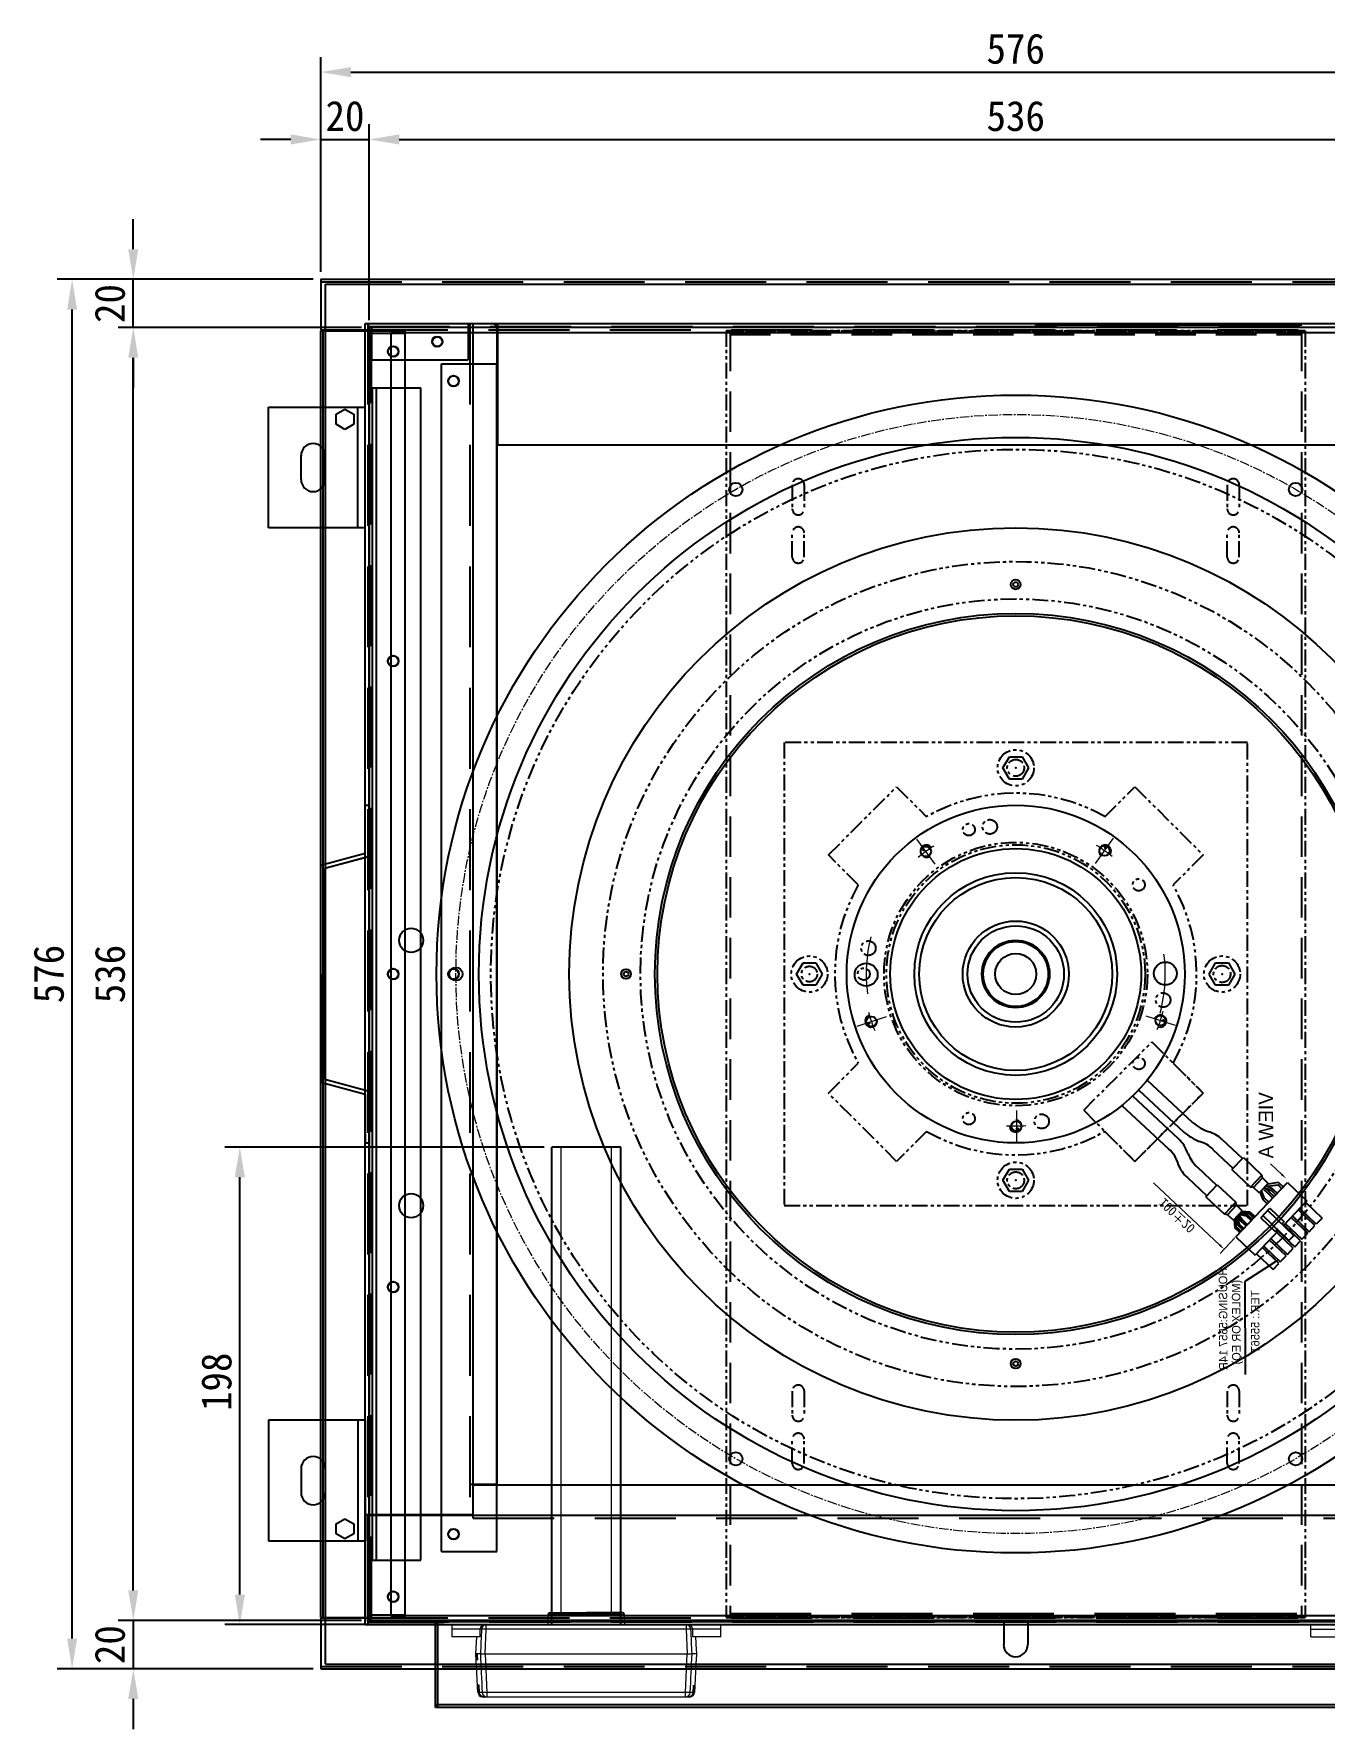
# Model space of a CAD drawing. Header units: millimetres. Extents: x -6 to 705, y -10 to 538.
# Drawn here: x 386.1 to 487.3, y 224.3 to 357.3 of the extents above; entities that cross this region are included whole.
import ezdxf

# ---------------------------------------------------------------- set-up
doc = ezdxf.new("R2010")
doc.units = ezdxf.units.MM
for name, pattern in [('CENTER2', [1.125, 0.75, -0.125, 0.125, -0.125]), ('CNCKADLINESTYLE_DASH', [18.75, 12.5, -6.25]), ('HIDDEN', [9.525, 6.35, -3.175]), ('HIDDEN2', [4.7625, 3.175, -1.5875]), ('PHANTOM', [2.5, 1.25, -0.25, 0.25, -0.25, 0.25, -0.25])]:
    doc.linetypes.add(name, pattern=pattern)
for name, color, linetype in [('02', 6, 'Continuous'), ('6', 6, 'PHANTOM'), ('BOM-UDEF', 3, 'Continuous'), ('filter', 5, 'Continuous'), ('FILTER-A', 160, 'Continuous'), ('FL', 3, 'Continuous'), ('FT-01', 192, 'Continuous'), ('LG', 3, 'Continuous'), ('OVER', 7, 'Continuous'), ('OYMOTOR', 6, 'Continuous'), ('단자함', 6, 'Continuous'), ('벨마우스', 5, 'Continuous'), ('앵글-B', 1, 'Continuous'), ('앵글A', 5, 'Continuous')]:
    doc.layers.add(name, color=color, linetype=linetype)
doc.layers.add('치수선', color=1, linetype='Continuous', lineweight=18)
doc.styles.add('ROMANS', font='Gulim.ttf')
doc.styles.get("Standard").update_dxf_attribs({"font": 'GulimChe.ttf'})

msp = doc.modelspace()

# ---------------------------------------------------------------- linework, layer by layer
at = {"color": 3}
for p, q in [((408.57, 338.63), (408.57, 355.48)), ((410.94, 354.3), (515.21, 354.3)), ((408.57, 338.63), (408.57, 350.2)), ((412.36, 334.84), (412.36, 350.2)), ((412.36, 334.84), (412.36, 350.2)), ((406.21, 349.01), (403.84, 349.01)), ((408.57, 349.01), (412.36, 349.01)), ((414.72, 349.01), (511.42, 349.01)), ((414.72, 349.01), (417.09, 349.01)), ((393.87, 340.4), (393.87, 342.77)), ((407.98, 338.04), (387.89, 338.04)), ((407.98, 338.04), (392.68, 338.04)), ((393.87, 334.25), (393.87, 338.04)), ((389.07, 231.4), (389.07, 335.67)), ((411.77, 334.25), (392.68, 334.25)), ((411.77, 334.25), (392.68, 334.25)), ((393.87, 235.19), (393.87, 331.89)), ((393.87, 331.89), (393.87, 329.52)), ((426.1, 269.97), (401.04, 269.97)), ((402.22, 234.86), (402.22, 267.6)), ((393.87, 235.19), (393.87, 237.55)), ((411.77, 232.82), (392.68, 232.82)), ((411.77, 232.82), (392.68, 232.82)), ((393.87, 232.82), (393.87, 229.04)), ((418.25, 232.5), (401.04, 232.5)), ((407.98, 229.04), (387.89, 229.04)), ((407.98, 229.04), (392.68, 229.04)), ((393.87, 226.67), (393.87, 224.3))]:
    msp.add_line(p, q, dxfattribs=at)
at = {"color": 2}
for p, q in [((426.69, 232.5), (426.69, 269.97)), ((432.09, 269.97), (426.69, 269.97)), ((432.09, 232.5), (432.09, 269.97)), ((429.39, 233.44), (432.09, 233.44))]:
    msp.add_line(p, q, dxfattribs=at)
at = {"color": 2, "lineweight": 13}
for p, q in [((427.42, 233.44), (427.42, 269.97)), ((431.36, 233.44), (431.36, 269.97))]:
    msp.add_line(p, q, dxfattribs=at)
at = {"color": 2, "linetype": 'Continuous', "lineweight": 15}
for p, q in [((426.4, 232.5), (426.41, 233.35)), ((426.41, 233.35), (432.36, 233.35)), ((426.51, 233.44), (429.39, 233.44)), ((432.36, 233.35), (432.38, 232.5)), ((418.84, 232.5), (418.84, 231.55)), ((421.41, 232.5), (418.84, 232.5)), ((421.18, 232.14), (418.84, 232.14)), ((421.04, 231.55), (418.84, 231.55)), ((420.74, 230.21), (420.81, 231.55)), ((421.04, 232.12), (421.04, 231.55)), ((421.07, 232.12), (421.04, 232.12)), ((421.07, 232.12), (421.07, 232.14)), ((421.47, 230.21), (421.55, 232.14)), ((437.23, 232.5), (421.55, 232.5)), ((421.55, 232.14), (421.55, 232.5)), ((437.23, 232.14), (421.55, 232.14)), ((437.23, 232.5), (437.23, 232.14)), ((437.23, 232.14), (437.31, 230.21)), ((439.94, 232.5), (437.37, 232.5)), ((439.94, 232.14), (437.6, 232.14)), ((437.71, 232.12), (437.71, 232.14)), ((437.74, 232.12), (437.71, 232.12)), ((437.74, 231.55), (437.74, 232.12)), ((439.94, 231.55), (437.74, 231.55)), ((437.97, 231.55), (438.02, 230.52)), ((439.94, 231.55), (439.94, 232.5)), ((486.21, 231.55), (486.21, 232.5)), ((486.21, 232.5), (488.77, 232.5)), ((486.21, 232.14), (488.55, 232.14)), ((486.21, 231.55), (488.41, 231.55)), ((420.9, 227.18), (420.74, 230.21)), ((421.09, 230.21), (420.74, 230.21)), ((421.47, 230.21), (421.6, 227.18)), ((421.47, 230.21), (437.31, 230.21)), ((437.18, 227.18), (437.31, 230.21)), ((438.03, 230.21), (437.69, 230.21)), ((438.03, 230.21), (438.03, 230.21)), ((420.88, 229.83), (420.79, 229.83)), ((420.88, 229.74), (420.79, 229.74)), ((438.02, 229.9), (437.88, 227.18)), ((420.89, 227.75), (420.92, 227.18)), ((420.91, 227.75), (420.89, 227.75)), ((420.94, 227.18), (420.91, 227.75)), ((420.92, 227.75), (420.95, 227.18)), ((420.94, 227.75), (420.92, 227.75)), ((420.97, 227.18), (420.94, 227.75)), ((420.97, 227.75), (421, 227.18)), ((420.99, 227.75), (420.97, 227.75)), ((421.02, 227.18), (420.99, 227.75)), ((437.79, 227.75), (437.76, 227.18)), ((437.78, 227.18), (437.81, 227.75)), ((437.81, 227.75), (437.79, 227.75)), ((437.84, 227.75), (437.81, 227.18)), ((437.82, 227.18), (437.85, 227.75)), ((437.85, 227.75), (437.84, 227.75)), ((437.87, 227.75), (437.84, 227.18)), ((437.85, 227.18), (437.88, 227.75)), ((437.88, 227.75), (437.87, 227.75)), ((420.92, 227.18), (420.9, 227.18)), ((420.95, 227.18), (420.94, 227.18)), ((421, 227.18), (420.97, 227.18)), ((421.23, 227.18), (421.02, 227.18)), ((421.39, 226.82), (421.38, 226.82)), ((437.18, 227.18), (421.6, 227.18)), ((421.6, 227.18), (421.6, 226.82)), ((437.18, 226.82), (421.6, 226.82)), ((437.18, 226.82), (437.18, 227.18)), ((437.4, 226.82), (437.39, 226.82)), ((437.4, 226.82), (437.43, 226.83)), ((437.76, 227.18), (437.55, 227.18)), ((437.81, 227.18), (437.78, 227.18)), ((437.84, 227.18), (437.82, 227.18)), ((437.88, 227.18), (437.85, 227.18))]:
    msp.add_line(p, q, dxfattribs=at)
at = {"color": 2, "linetype": 'Continuous', "lineweight": 15, "flags": 128}
for points in [[(420.77, 230.21), (420.78, 230.02), (420.78, 229.92), (420.79, 229.83)], [(420.88, 229.83), (420.87, 230.02), (420.87, 230.11), (420.86, 230.21)]]:
    msp.add_lwpolyline(points, dxfattribs=at)
at = {"color": 2, "linetype": 'Continuous', "lineweight": 15}
for centre, radius, start, end in [((426.51, 233.35), 0.0946, 90, 179), ((432.27, 233.35), 0.0946, 1, 90), ((421.55, 232.12), 0.376, 90.2583, 177.2935), ((437.22, 232.12), 0.376, 2.7065, 89.7417), ((421.28, 227.2), 0.378, 183, 260.7374), ((421.6, 227.2), 0.376, 182.7126, 269.7472), ((437.17, 227.2), 0.376, 270.2528, 357.2874), ((437.5, 227.2), 0.378, 270, 357)]:
    msp.add_arc(centre, radius, start, end, dxfattribs=at)
for points, knots in [([(432.27, 233.44), (432.27, 233.44), (431.97, 233.44), (430.89, 233.44), (430.15, 233.44), (429.39, 233.44)], [0, 0, 0, 0, 0.5, 0.5, 1, 1, 1, 1]), ([(421.41, 232.5), (421.4, 232.5), (421.38, 232.5), (421.36, 232.5), (421.34, 232.49), (421.32, 232.49), (421.31, 232.48), (421.28, 232.47), (421.24, 232.45), (421.19, 232.41), (421.14, 232.36), (421.11, 232.31), (421.09, 232.26), (421.08, 232.22), (421.07, 232.18), (421.07, 232.15), (421.07, 232.14)], [0, 0, 0, 0, 0.052987, 0.101465, 0.145434, 0.184894, 0.219846, 0.250292, 0.383771, 0.499612, 0.63149, 0.749552, 0.81529, 0.87863, 0.940031, 1, 1, 1, 1]), ([(421.55, 232.14), (421.55, 232.14), (421.54, 232.14), (421.52, 232.14), (421.48, 232.14), (421.43, 232.14), (421.36, 232.15), (421.32, 232.15), (421.28, 232.15), (421.26, 232.15), (421.23, 232.15), (421.21, 232.14), (421.19, 232.14), (421.18, 232.14), (421.18, 232.14)], [0, 0, 0, 0, 0.025468, 0.058217, 0.118046, 0.241793, 0.348694, 0.499879, 0.555592, 0.622364, 0.700197, 0.789086, 0.889023, 1, 1, 1, 1]), ([(421.55, 232.5), (421.54, 232.5), (421.52, 232.5), (421.49, 232.5), (421.46, 232.5), (421.43, 232.5), (421.41, 232.5), (421.41, 232.5)], [0, 0, 0, 0, 0.2000101, 0.400005, 0.599995, 0.7999899, 1, 1, 1, 1]), ([(437.37, 232.5), (437.37, 232.5), (437.35, 232.5), (437.32, 232.5), (437.29, 232.5), (437.26, 232.5), (437.24, 232.5), (437.23, 232.5)], [0, 0, 0, 0, 0.20001, 0.400005, 0.599995, 0.79999, 1, 1, 1, 1]), ([(437.6, 232.14), (437.6, 232.14), (437.6, 232.14), (437.59, 232.14), (437.58, 232.14), (437.57, 232.14), (437.56, 232.14), (437.55, 232.15), (437.54, 232.15), (437.53, 232.15), (437.52, 232.15), (437.51, 232.15), (437.5, 232.15), (437.49, 232.15), (437.48, 232.15), (437.46, 232.15), (437.41, 232.15), (437.35, 232.14), (437.3, 232.14), (437.26, 232.14), (437.24, 232.14), (437.23, 232.14), (437.23, 232.14)], [0, 0, 0, 0, 0.04894, 0.095849, 0.140726, 0.183573, 0.224387, 0.26317, 0.299919, 0.334637, 0.367321, 0.397974, 0.426593, 0.453181, 0.477736, 0.50026, 0.651387, 0.758274, 0.881986, 0.941799, 0.974534, 1, 1, 1, 1]), ([(437.37, 232.5), (437.38, 232.5), (437.4, 232.5), (437.42, 232.5), (437.44, 232.49), (437.46, 232.49), (437.47, 232.48), (437.5, 232.47), (437.54, 232.45), (437.59, 232.41), (437.64, 232.36), (437.67, 232.31), (437.69, 232.26), (437.7, 232.22), (437.71, 232.18), (437.71, 232.15), (437.71, 232.14)], [0, 0, 0, 0, 0.052292, 0.100357, 0.144193, 0.183795, 0.219162, 0.250292, 0.383544, 0.499612, 0.631387, 0.749552, 0.81526, 0.87859, 0.940002, 1, 1, 1, 1]), ([(421.09, 230.21), (421.1, 230.21), (421.11, 230.21), (421.14, 230.21), (421.16, 230.21), (421.18, 230.21), (421.2, 230.21), (421.23, 230.21), (421.25, 230.21), (421.29, 230.21), (421.31, 230.21), (421.37, 230.21), (421.42, 230.21), (421.47, 230.21)], [0, 0, 0, 0, 0.25, 0.25, 0.375, 0.375, 0.5, 0.5, 0.625, 0.625, 0.75, 0.75, 1, 1, 1, 1]), ([(421.09, 230.21), (421.1, 230.21), (421.11, 230.21), (421.14, 230.21), (421.16, 230.21), (421.18, 230.21), (421.2, 230.21), (421.23, 230.21), (421.25, 230.21), (421.29, 230.21), (421.31, 230.21), (421.37, 230.21), (421.42, 230.21), (421.47, 230.21)], [0, 0, 0, 0, 0.25, 0.25, 0.375, 0.375, 0.5, 0.5, 0.625, 0.625, 0.75, 0.75, 1, 1, 1, 1]), ([(437.31, 230.21), (437.36, 230.21), (437.4, 230.21), (437.47, 230.21), (437.49, 230.21), (437.53, 230.21), (437.54, 230.21), (437.58, 230.21), (437.59, 230.21), (437.62, 230.21), (437.63, 230.21), (437.67, 230.21), (437.68, 230.21), (437.69, 230.21)], [0, 0, 0, 0, 0.25, 0.25, 0.375, 0.375, 0.5, 0.5, 0.625, 0.625, 0.75, 0.75, 1, 1, 1, 1]), ([(437.31, 230.21), (437.36, 230.21), (437.4, 230.21), (437.47, 230.21), (437.49, 230.21), (437.53, 230.21), (437.54, 230.21), (437.58, 230.21), (437.59, 230.21), (437.62, 230.21), (437.63, 230.21), (437.67, 230.21), (437.68, 230.21), (437.69, 230.21)], [0, 0, 0, 0, 0.25, 0.25, 0.375, 0.375, 0.5, 0.5, 0.625, 0.625, 0.75, 0.75, 1, 1, 1, 1]), ([(438.02, 230.52), (438.02, 230.52), (438.02, 230.52), (438.02, 230.5), (438.02, 230.44), (438.03, 230.35), (438.03, 230.27), (438.03, 230.22), (438.03, 230.21)], [0, 0, 0, 0, 0.073994, 0.288463, 0.502966, 0.717609, 0.932473, 1, 1, 1, 1]), ([(438.03, 230.21), (438.03, 230.17), (438.03, 230.1), (438.03, 230.01), (438.02, 229.94), (438.02, 229.9), (438.02, 229.9), (438.02, 229.9)], [0, 0, 0, 0, 0.215299, 0.430604, 0.645746, 0.860649, 1, 1, 1, 1]), ([(420.79, 229.83), (420.79, 229.8), (420.79, 229.78), (420.79, 229.75), (420.79, 229.74), (420.79, 229.74)], [0, 0, 0, 0, 0.5, 0.5, 1, 1, 1, 1]), ([(420.88, 229.74), (420.88, 229.74), (420.88, 229.75), (420.88, 229.78), (420.88, 229.8), (420.88, 229.83)], [0, 0, 0, 0, 0.5, 0.5, 1, 1, 1, 1]), ([(421.26, 226.83), (421.23, 226.83), (421.17, 226.84), (421.07, 226.9), (420.99, 227), (420.94, 227.1), (420.94, 227.16), (420.94, 227.18)], [0, 0, 0, 0, 0.134588, 0.382064, 0.629424, 0.876547, 1, 1, 1, 1]), ([(420.95, 227.18), (420.96, 227.16), (420.96, 227.13), (420.97, 227.09), (420.98, 227.06), (421, 227.02), (421.01, 227), (421.04, 226.96), (421.05, 226.94), (421.09, 226.91), (421.11, 226.89), (421.15, 226.87), (421.17, 226.86), (421.24, 226.83), (421.28, 226.82), (421.33, 226.82)], [0, 0, 0, 0, 0.125, 0.125, 0.25, 0.25, 0.375, 0.375, 0.5, 0.5, 0.625, 0.625, 0.75, 0.75, 1, 1, 1, 1]), ([(421.35, 226.82), (421.33, 226.82), (421.3, 226.82), (421.26, 226.83), (421.23, 226.84), (421.19, 226.86), (421.17, 226.87), (421.13, 226.89), (421.11, 226.91), (421.07, 226.94), (421.06, 226.96), (421.03, 227), (421.02, 227.02), (420.99, 227.08), (420.97, 227.13), (420.97, 227.18)], [0, 0, 0, 0, 0.125, 0.125, 0.25, 0.25, 0.375, 0.375, 0.5, 0.5, 0.625, 0.625, 0.75, 0.75, 1, 1, 1, 1]), ([(421, 227.18), (421, 227.16), (421, 227.13), (421.01, 227.09), (421.02, 227.06), (421.04, 227.02), (421.05, 227), (421.08, 226.96), (421.1, 226.94), (421.13, 226.91), (421.15, 226.89), (421.19, 226.87), (421.21, 226.86), (421.28, 226.83), (421.33, 226.82), (421.38, 226.82)], [0, 0, 0, 0, 0.125, 0.125, 0.25, 0.25, 0.375, 0.375, 0.5, 0.5, 0.625, 0.625, 0.75, 0.75, 1, 1, 1, 1]), ([(421.4, 226.82), (421.38, 226.82), (421.35, 226.82), (421.3, 226.83), (421.28, 226.84), (421.24, 226.86), (421.22, 226.87), (421.17, 226.89), (421.16, 226.91), (421.12, 226.94), (421.11, 226.96), (421.08, 227), (421.06, 227.02), (421.03, 227.08), (421.02, 227.13), (421.02, 227.18)], [0, 0, 0, 0, 0.125, 0.125, 0.25, 0.25, 0.375, 0.375, 0.5, 0.5, 0.625, 0.625, 0.75, 0.75, 1, 1, 1, 1]), ([(421.6, 227.18), (421.56, 227.18), (421.52, 227.18), (421.43, 227.17), (421.39, 227.17), (421.32, 227.17), (421.29, 227.17), (421.25, 227.18), (421.23, 227.18), (421.23, 227.18)], [0, 0, 0, 0, 0.25, 0.25, 0.5, 0.5, 0.75, 0.75, 1, 1, 1, 1]), ([(437.55, 227.18), (437.54, 227.18), (437.53, 227.18), (437.49, 227.17), (437.46, 227.17), (437.39, 227.17), (437.35, 227.17), (437.26, 227.18), (437.22, 227.18), (437.18, 227.18)], [0, 0, 0, 0, 0.25, 0.25, 0.5, 0.5, 0.75, 0.75, 1, 1, 1, 1]), ([(437.76, 227.18), (437.76, 227.16), (437.75, 227.13), (437.74, 227.09), (437.73, 227.06), (437.71, 227.02), (437.7, 227), (437.67, 226.96), (437.66, 226.94), (437.62, 226.91), (437.6, 226.89), (437.56, 226.87), (437.54, 226.86), (437.48, 226.83), (437.43, 226.82), (437.38, 226.82)], [0, 0, 0, 0, 0.125, 0.125, 0.25, 0.25, 0.375, 0.375, 0.5, 0.5, 0.625, 0.625, 0.75, 0.75, 1, 1, 1, 1]), ([(437.81, 227.18), (437.81, 227.16), (437.8, 227.13), (437.79, 227.09), (437.78, 227.06), (437.76, 227.02), (437.75, 227), (437.72, 226.96), (437.71, 226.94), (437.67, 226.91), (437.65, 226.89), (437.61, 226.87), (437.59, 226.86), (437.52, 226.83), (437.48, 226.82), (437.43, 226.82)], [0, 0, 0, 0, 0.125, 0.125, 0.25, 0.25, 0.375, 0.375, 0.5, 0.5, 0.625, 0.625, 0.75, 0.75, 1, 1, 1, 1]), ([(437.45, 226.83), (437.48, 226.83), (437.55, 226.84), (437.64, 226.9), (437.73, 227), (437.77, 227.1), (437.78, 227.16), (437.78, 227.18)], [0, 0, 0, 0, 0.145176, 0.390334, 0.635171, 0.879352, 1, 1, 1, 1]), ([(437.84, 227.18), (437.84, 227.16), (437.84, 227.13), (437.83, 227.09), (437.82, 227.06), (437.8, 227.02), (437.79, 227), (437.76, 226.96), (437.74, 226.94), (437.71, 226.91), (437.69, 226.89), (437.65, 226.87), (437.63, 226.86), (437.56, 226.83), (437.51, 226.82), (437.46, 226.82)], [0, 0, 0, 0, 0.125, 0.125, 0.25, 0.25, 0.375, 0.375, 0.5, 0.5, 0.625, 0.625, 0.75, 0.75, 1, 1, 1, 1])]:
    msp.add_open_spline(points, degree=3, knots=knots, dxfattribs=at)
for points in [[(421.18, 232.14), (421.15, 231.5), (421.12, 230.85), (421.09, 230.21)], [(437.69, 230.21), (437.66, 230.85), (437.63, 231.5), (437.6, 232.14)], [(421.09, 230.21), (421.14, 229.2), (421.18, 228.19), (421.23, 227.18)], [(437.55, 227.18), (437.6, 228.19), (437.64, 229.2), (437.69, 230.21)], [(421.3, 226.82), (421.29, 226.82), (421.28, 226.82), (421.28, 226.82)], [(421.33, 226.82), (421.33, 226.82), (421.32, 226.82), (421.31, 226.82)], [(421.38, 226.82), (421.37, 226.82), (421.36, 226.82), (421.35, 226.82)], [(421.6, 226.82), (421.52, 226.82), (421.45, 226.82), (421.4, 226.82)], [(437.38, 226.82), (437.33, 226.82), (437.26, 226.82), (437.18, 226.82)], [(437.43, 226.82), (437.42, 226.82), (437.41, 226.82), (437.4, 226.82)], [(437.46, 226.82), (437.46, 226.82), (437.45, 226.82), (437.45, 226.82)], [(437.5, 226.82), (437.5, 226.82), (437.49, 226.82), (437.48, 226.82)]]:
    msp.add_open_spline(points, degree=3, dxfattribs=at)
at = {"color": 3}
for points in [[(410.94, 354.69), (410.94, 353.9), (408.57, 354.3)], [(406.21, 349.41), (406.21, 348.62), (408.57, 349.01)], [(414.72, 349.41), (414.72, 348.62), (412.36, 349.01)], [(414.72, 349.41), (414.72, 348.62), (412.36, 349.01)], [(393.47, 340.4), (394.26, 340.4), (393.87, 338.04)], [(388.68, 335.67), (389.46, 335.67), (389.07, 338.04)], [(393.47, 331.89), (394.26, 331.89), (393.87, 334.25)], [(393.47, 331.89), (394.26, 331.89), (393.87, 334.25)], [(401.83, 267.6), (402.62, 267.6), (402.22, 269.97)], [(393.47, 235.19), (394.26, 235.19), (393.87, 232.82)], [(393.47, 235.19), (394.26, 235.19), (393.87, 232.82)], [(401.83, 234.86), (402.62, 234.86), (402.22, 232.5)], [(388.68, 231.4), (389.46, 231.4), (389.07, 229.04)], [(393.47, 226.67), (394.26, 226.67), (393.87, 229.04)]]:
    msp.add_solid(points, dxfattribs=at)
at = {"layer": '02'}
for p, q in [((412.06, 296.78), (412.36, 296.78)), ((412.06, 292.99), (412.06, 296.78)), ((412.06, 292.99), (412.06, 296.78)), ((412.06, 292.99), (412.06, 296.78)), ((412.36, 292.75), (412.36, 296.78)), ((412.36, 292.99), (412.36, 296.78)), ((412.36, 292.99), (412.36, 296.78)), ((412.06, 292.99), (408.57, 292.05)), ((412.36, 292.75), (408.88, 291.81)), ((412.13, 292.69), (408.88, 291.81)), ((412.13, 292.69), (408.88, 291.81)), ((408.57, 283.54), (408.57, 292.05)), ((408.88, 283.54), (408.88, 291.81)), ((408.88, 283.54), (408.88, 291.81)), ((408.88, 283.54), (408.88, 291.75)), ((408.57, 283.54), (408.57, 275.02)), ((408.88, 283.54), (408.88, 275.26)), ((408.88, 283.54), (408.88, 275.32)), ((412.06, 274.08), (408.57, 275.02)), ((412.36, 274.32), (408.88, 275.26)), ((412.06, 274.08), (412.06, 270.29)), ((412.36, 274.32), (412.36, 270.29)), ((412.36, 274.08), (412.36, 270.29)), ((412.06, 270.29), (412.36, 270.29))]:
    msp.add_line(p, q, dxfattribs=at)
at = {"layer": '6'}
for p, q in [((440.36, 334), (485.78, 334)), ((440.36, 334), (440.36, 233.07)), ((485.78, 334), (440.36, 334)), ((485.78, 334), (485.78, 233.07)), ((440.36, 333.7), (440.36, 333.7)), ((445.54, 321.92), (445.54, 320.03)), ((446.49, 321.92), (446.49, 320.03)), ((479.66, 321.92), (479.66, 320.03)), ((480.6, 321.92), (480.6, 320.03)), ((445.54, 316.25), (445.54, 318.14)), ((446.49, 316.25), (446.49, 318.14)), ((479.66, 316.25), (479.66, 318.14)), ((480.6, 316.25), (480.6, 318.14)), ((481.24, 301.7), (444.91, 301.7)), ((444.91, 301.7), (444.91, 265.37)), ((462.07, 299.72), (462.57, 300.59)), ((462.57, 300.59), (463.58, 300.59)), ((463.58, 300.59), (464.08, 299.72)), ((481.24, 265.37), (481.24, 301.7)), ((462.57, 298.84), (462.07, 299.72)), ((464.08, 299.72), (463.58, 298.84)), ((448.38, 292.88), (453.73, 298.23)), ((453.73, 298.23), (456.08, 295.88)), ((463.58, 298.84), (462.57, 298.84)), ((470.07, 295.88), (472.41, 298.23)), ((472.41, 298.23), (477.77, 292.88)), ((450.72, 290.53), (448.38, 292.88)), ((477.77, 292.88), (475.42, 290.53)), ((445.89, 283.54), (446.39, 284.41)), ((446.39, 282.66), (445.89, 283.54)), ((446.39, 284.41), (447.4, 284.41)), ((447.4, 284.41), (447.9, 283.54)), ((447.9, 283.54), (447.4, 282.66)), ((478.25, 283.54), (478.75, 284.41)), ((478.75, 282.66), (478.25, 283.54)), ((478.75, 284.41), (479.76, 284.41)), ((479.76, 284.41), (480.26, 283.54)), ((480.26, 283.54), (479.76, 282.66)), ((447.4, 282.66), (446.39, 282.66)), ((479.76, 282.66), (478.75, 282.66)), ((468.4, 272.86), (473.75, 278.21)), ((473.75, 278.21), (477.77, 274.2)), ((448.38, 274.2), (450.72, 276.54)), ((475.42, 276.54), (477.77, 274.2)), ((453.73, 268.84), (448.38, 274.2)), ((472.41, 268.84), (477.77, 274.2)), ((477.77, 274.2), (472.41, 268.84)), ((468.4, 272.86), (472.41, 268.84)), ((456.08, 271.19), (453.73, 268.84)), ((472.41, 268.84), (470.07, 271.19)), ((462.07, 267.36), (462.57, 268.23)), ((462.57, 266.49), (462.07, 267.36)), ((462.57, 268.23), (463.58, 268.23)), ((463.58, 268.23), (464.08, 267.36)), ((464.08, 267.36), (463.58, 266.49)), ((463.58, 266.49), (462.57, 266.49)), ((444.91, 265.37), (481.24, 265.37)), ((445.54, 250.82), (445.54, 248.93)), ((446.49, 250.82), (446.49, 248.93)), ((479.66, 250.82), (479.66, 248.93)), ((480.6, 250.82), (480.6, 248.93)), ((445.54, 245.15), (445.54, 247.04)), ((446.49, 245.15), (446.49, 247.04)), ((479.66, 245.15), (479.66, 247.04)), ((480.6, 245.15), (480.6, 247.04)), ((440.36, 233.07), (485.78, 233.07)), ((485.78, 233.07), (440.36, 233.07))]:
    msp.add_line(p, q, dxfattribs=at)
at = {"layer": '6', "linetype": 'HIDDEN2'}
for p, q in [((440.67, 334), (440.67, 233.07)), ((485.48, 334), (485.48, 233.07)), ((440.67, 333.7), (485.48, 333.7))]:
    msp.add_line(p, q, dxfattribs=at)
at = {"layer": '6', "linetype": 'HIDDEN'}
for p, q in [((440.36, 233.37), (440.36, 233.37)), ((440.67, 233.37), (485.48, 233.37))]:
    msp.add_line(p, q, dxfattribs=at)
at = {"layer": '6'}
for centre, radius in [((463.07, 283.54), 41.16), ((463.07, 283.54), 32.36), ((463.07, 283.54), 29.43), ((463.07, 299.72), 1.42), ((463.07, 299.72), 0.662), ((459.39, 294.87), 0.473), ((461.04, 295.09), 0.568), ((463.07, 283.54), 10.33), ((463.07, 283.54), 10.14), ((472.72, 290.54), 0.473), ((451.52, 285.57), 0.568), ((446.89, 283.54), 1.42), ((479.25, 283.54), 1.42), ((446.89, 283.54), 0.615), ((451.15, 283.54), 0.473), ((479.25, 283.54), 0.662), ((474.63, 281.5), 0.568), ((472.72, 276.53), 0.473), ((459.39, 272.2), 0.473), ((465.11, 271.98), 0.568), ((463.07, 267.36), 1.42), ((463.07, 267.36), 0.662)]:
    msp.add_circle(centre, radius, dxfattribs=at)
for centre, radius, start, end in [((446.02, 321.92), 0.473, 0, 180), ((480.13, 321.92), 0.473, 0, 180), ((446.02, 320.03), 0.473, 180, 0), ((480.13, 320.03), 0.473, 180, 0), ((446.02, 318.14), 0.473, 0, 180), ((480.13, 318.14), 0.473, 0, 180), ((446.02, 316.25), 0.473, 180, 0), ((480.13, 316.25), 0.473, 180, 0), ((463.07, 283.54), 14.19, 60.466, 119.534), ((463.07, 283.54), 14.19, 150.466, 209.534), ((463.07, 283.54), 14.19, 330.466, 29.534), ((463.07, 283.54), 14.19, 240.466, 299.534), ((446.02, 250.82), 0.473, 0, 180), ((480.13, 250.82), 0.473, 0, 180), ((446.02, 248.93), 0.473, 180, 0), ((480.13, 248.93), 0.473, 180, 0), ((446.02, 247.04), 0.473, 0, 180), ((480.13, 247.04), 0.473, 0, 180), ((446.02, 245.15), 0.473, 180, 0), ((480.13, 245.15), 0.473, 180, 0)]:
    msp.add_arc(centre, radius, start, end, dxfattribs=at)
for p in [(463.07, 299.72), (446.89, 283.54), (479.25, 283.54), (463.07, 267.36)]:
    msp.add_point(p, dxfattribs=at)
at = {"layer": 'BOM-UDEF'}
for centre in [(455.85, 293.28), (470.11, 293.42), (451.57, 279.68), (474.64, 279.9), (463.19, 271.41)]:
    msp.add_circle(centre, 0.0473, dxfattribs=at)
at = {"layer": 'filter', "color": 4}
for p, q in [((414.06, 333.87), (414.06, 233.2)), ((414.06, 333.87), (512.09, 333.87)), ((512.09, 233.2), (414.06, 233.2))]:
    msp.add_line(p, q, dxfattribs=at)
at = {"layer": 'FILTER-A'}
for p, q in [((408.95, 229.41), (408.95, 337.66)), ((408.95, 337.66), (517.19, 337.66)), ((408.95, 229.41), (517.19, 229.41))]:
    msp.add_line(p, q, dxfattribs=at)
at = {"layer": 'FL'}
for centre, start, end in [((456.07, 293.18), 36, 306), ((470.08, 293.18), 324, 234), ((451.73, 279.85), 108, 18), ((474.41, 279.85), 252, 162), ((463.07, 271.61), 180, 90)]:
    msp.add_arc(centre, 0.473, start, end, dxfattribs=at)
at = {"layer": 'FT-01', "color": 3}
for p, q in [((412.04, 232.5), (412.04, 334.57)), ((412.04, 334.57), (422.01, 334.57)), ((412.32, 334.35), (412.32, 334.57)), ((412.32, 334.57), (513.83, 334.57)), ((412.32, 334.35), (412.32, 331.73)), ((420.12, 334.57), (420.12, 331.73)), ((420.5, 334.57), (420.5, 241.13)), ((422.39, 334.19), (422.39, 243.51)), ((422.44, 334.57), (422.44, 325.05)), ((412.32, 331.73), (420.12, 331.73)), ((418.04, 238.25), (418.04, 331.41)), ((418.04, 331.41), (422.39, 331.41)), ((422.39, 238.25), (422.39, 331.41)), ((422.44, 325.05), (503.7, 325.05)), ((420.27, 243.51), (422.39, 243.51)), ((420.53, 240.86), (420.53, 243.47)), ((420.53, 243.47), (505.61, 243.47)), ((412.04, 241.13), (420.5, 241.13)), ((412.26, 241.13), (412.26, 232.5)), ((412.26, 241.09), (513.88, 241.09)), ((412.26, 232.73), (412.26, 241.09)), ((418.04, 238.25), (422.39, 238.25)), ((412.26, 232.5), (412.04, 232.5)), ((412.04, 232.5), (412.26, 232.5)), ((513.88, 232.73), (412.26, 232.73)), ((412.26, 232.73), (412.26, 232.5)), ((412.26, 232.5), (513.88, 232.5))]:
    msp.add_line(p, q, dxfattribs=at)
at = {"layer": 'FT-01', "color": 3, "linetype": 'HIDDEN'}
for p, q in [((412.26, 334.57), (412.26, 241.13)), ((412.32, 334.35), (513.83, 334.35)), ((412.55, 334.35), (412.55, 331.73)), ((420.27, 334.57), (420.27, 241.13)), ((412.49, 232.73), (412.49, 241.09)), ((420.53, 240.86), (505.61, 240.86)), ((412.26, 232.73), (513.88, 232.73))]:
    msp.add_line(p, q, dxfattribs=at)
at = {"layer": 'FT-01', "color": 3}
for centre, radius in [((417.71, 333.15), 0.407), ((417.71, 333.15), 0.378), ((418.98, 330.06), 0.426), ((418.98, 330.06), 0.407), ((415.66, 286.18), 0.946), ((418.98, 283.54), 0.426), ((418.98, 283.54), 0.407), ((415.66, 265.37), 0.946), ((418.98, 239.6), 0.426), ((418.98, 239.6), 0.407)]:
    msp.add_circle(centre, radius, dxfattribs=at)
msp.add_arc((422.01, 334.19), 0.378, 0, 90, dxfattribs=at)
at = {"layer": 'LG', "color": 4}
for p, q in [((404.47, 318.54), (404.47, 328.01)), ((404.47, 328.01), (412.04, 328.01)), ((412.04, 318.54), (412.04, 328.01)), ((407.02, 322.33), (407.02, 324.22)), ((408.91, 322.33), (408.91, 324.22)), ((412.04, 318.54), (404.47, 318.54)), ((412.04, 248.53), (404.47, 248.53)), ((404.47, 248.53), (404.47, 239.07)), ((412.04, 248.53), (412.04, 239.07)), ((407.02, 244.74), (407.02, 242.85)), ((408.91, 244.74), (408.91, 242.85)), ((404.47, 239.07), (412.04, 239.07))]:
    msp.add_line(p, q, dxfattribs=at)
at = {"layer": 'LG', "color": 4, "linetype": 'CNCKADLINESTYLE_DASH'}
for p, q in [((411.47, 318.54), (411.47, 328.01)), ((411.47, 248.53), (411.47, 239.07))]:
    msp.add_line(p, q, dxfattribs=at)
at = {"layer": 'LG', "color": 4}
for centre, start, end in [((407.97, 324.22), 0, 180), ((407.97, 322.33), 180, 0), ((407.97, 244.74), 0, 180), ((407.97, 242.85), 180, 0)]:
    msp.add_arc(centre, 0.946, start, end, dxfattribs=at)
at = {"layer": 'OVER'}
for p, q in [((408.57, 338.04), (517.57, 338.04)), ((408.57, 338.04), (408.57, 334.06)), ((412.36, 334.06), (408.57, 334.06)), ((408.57, 334), (415.2, 334)), ((408.57, 233.07), (408.57, 334)), ((408.76, 233.07), (408.76, 334)), ((412.36, 334.25), (412.36, 232.82)), ((412.36, 233.07), (412.36, 334)), ((415.2, 233.07), (415.2, 334)), ((409.78, 327.45), (410.47, 327.85)), ((409.78, 326.67), (409.78, 327.45)), ((410.47, 327.85), (411.15, 327.45)), ((411.15, 327.45), (411.15, 326.67)), ((410.47, 326.27), (409.78, 326.67)), ((411.15, 326.67), (410.47, 326.27)), ((409.78, 240.4), (410.47, 240.8)), ((410.47, 240.8), (411.15, 240.4)), ((409.78, 239.62), (409.78, 240.4)), ((410.47, 239.22), (409.78, 239.62)), ((411.15, 239.62), (410.47, 239.22)), ((411.15, 240.4), (411.15, 239.62)), ((408.57, 233.07), (415.2, 233.07)), ((412.36, 233.01), (408.57, 233.01)), ((408.57, 233.01), (408.57, 229.04)), ((513.79, 232.82), (412.36, 232.82)), ((408.57, 229.04), (517.57, 229.04))]:
    msp.add_line(p, q, dxfattribs=at)
at = {"layer": 'OVER', "linetype": 'HIDDEN'}
for p, q in [((408.57, 337.85), (517.57, 337.85)), ((513.79, 334.06), (412.36, 334.06)), ((412.55, 233.07), (412.55, 334)), ((412.55, 333.82), (415.2, 333.82)), ((513.79, 233.01), (412.36, 233.01)), ((412.55, 233.26), (415.2, 233.26)), ((408.57, 229.22), (517.57, 229.22))]:
    msp.add_line(p, q, dxfattribs=at)
at = {"layer": 'OVER', "linetype": 'ByBlock'}
msp.add_line((513.79, 334.25), (412.36, 334.25), dxfattribs=at)
at = {"layer": 'OVER'}
for centre, radius in [((414.25, 332.38), 0.426), ((414.25, 332.38), 0.407), ((414.25, 308.09), 0.426), ((414.25, 308.09), 0.407), ((414.25, 283.54), 0.426), ((414.25, 283.54), 0.407), ((414.25, 258.98), 0.426), ((414.25, 258.98), 0.407), ((414.25, 234.69), 0.426), ((414.25, 234.69), 0.407)]:
    msp.add_circle(centre, radius, dxfattribs=at)
at = {"layer": 'OYMOTOR', "lineweight": 0}
for p, q in [((456.75, 292.17), (455.31, 294.13)), ((469.33, 292.22), (470.75, 294.19)), ((452.9, 280.19), (450.6, 279.43)), ((473.27, 280.27), (475.58, 279.53)), ((463.12, 272.83), (463.13, 270.4)), ((483.04, 268.64), (483.94, 267.81)), ((473.87, 267.17), (479.07, 262.27)), ((480.26, 262.84), (479.11, 261.62))]:
    msp.add_line(p, q, dxfattribs=at)
at = {"layer": 'OYMOTOR'}
for p, q in [((472.24, 273.98), (475.8, 270.65)), ((472.71, 274.45), (476.25, 271.14)), ((473.38, 275.21), (476.93, 271.89)), ((471.4, 273.23), (475.05, 269.82)), ((479.25, 270.56), (480.85, 269.06)), ((478.53, 269.77), (480.11, 268.29)), ((480.03, 268.2), (480.92, 269.14)), ((480.92, 269.14), (482.36, 267.76)), ((476.53, 267.58), (478.07, 266.15)), ((477.29, 268.41), (478.84, 266.96)), ((480.03, 268.2), (481.47, 266.83)), ((482.36, 267.76), (481.47, 266.83)), ((481.72, 266.8), (482.43, 267.54)), ((482.43, 267.54), (482.36, 267.76)), ((482.88, 267.11), (482.43, 267.54)), ((477.99, 266.07), (478.88, 267.01)), ((477.99, 266.07), (479.43, 264.7)), ((478.88, 267.01), (480.32, 265.63)), ((480.34, 262.93), (484.39, 267.18)), ((481.72, 266.8), (481.47, 266.83)), ((482.17, 266.37), (481.72, 266.8)), ((482.88, 267.11), (482.17, 266.37)), ((482.24, 266.38), (482.21, 266.41)), ((482.24, 266.38), (482.44, 265.86)), ((482.33, 266.53), (482.52, 266.01)), ((482.53, 266.63), (482.48, 266.68)), ((482.52, 266.01), (482.92, 265.63)), ((482.53, 266.63), (482.91, 266.28)), ((482.59, 266.8), (482.97, 266.44)), ((483.17, 266.51), (482.66, 266.73)), ((483.24, 266.67), (482.7, 266.92)), ((482.81, 266.91), (482.75, 266.97)), ((482.81, 266.91), (483.64, 267)), ((482.86, 267.09), (483.66, 267.2)), ((483.24, 265.96), (482.91, 266.28)), ((482.95, 266.46), (483.35, 266.08)), ((483.48, 266.21), (483.17, 266.51)), ((483.23, 266.67), (483.59, 266.33)), ((483.95, 266.7), (483.64, 267)), ((483.66, 267.2), (484.06, 266.82)), ((484.39, 267.18), (485.9, 265.74)), ((480.32, 265.63), (479.43, 264.7)), ((479.68, 264.66), (479.43, 264.7)), ((479.68, 264.66), (480.39, 265.4)), ((480.14, 264.23), (479.68, 264.66)), ((480.84, 264.97), (480.14, 264.23)), ((480.39, 265.4), (480.32, 265.63)), ((480.84, 264.97), (480.39, 265.4)), ((480.55, 264.66), (480.57, 264.64)), ((480.59, 264.71), (481.15, 264.57)), ((480.68, 264.8), (481.25, 264.65)), ((480.73, 264.85), (481.36, 264.79)), ((480.81, 264.94), (481.44, 264.88)), ((481.25, 264.65), (481.63, 264.28)), ((481.76, 264.41), (481.36, 264.79)), ((481.44, 264.88), (481.84, 264.5)), ((482.28, 264.42), (483, 265.17)), ((482.8, 265.51), (482.44, 265.85)), ((482.84, 265), (484.89, 263.04)), ((483, 265.17), (484.13, 264.1)), ((485.9, 265.74), (484.07, 263.82)), ((486.54, 263.8), (485.24, 265.04)), ((486.64, 263.91), (485.34, 265.15)), ((485.8, 265.63), (487.1, 264.39)), ((480.19, 264.29), (480.25, 263.63)), ((480.65, 263.25), (480.25, 263.63)), ((480.28, 264.38), (480.3, 264.36)), ((480.37, 263.69), (480.3, 264.36)), ((480.33, 264.43), (480.47, 263.86)), ((480.37, 263.69), (480.74, 263.34)), ((480.41, 264.52), (480.44, 264.5)), ((480.44, 264.5), (480.59, 263.92)), ((480.46, 264.57), (480.76, 264.16)), ((480.87, 263.48), (480.47, 263.86)), ((480.57, 264.64), (480.88, 264.22)), ((480.59, 263.92), (480.95, 263.57)), ((481.16, 263.78), (480.76, 264.16)), ((480.88, 264.22), (481.24, 263.87)), ((481.55, 264.19), (481.15, 264.57)), ((483.68, 263.41), (481.85, 261.49)), ((482.28, 264.42), (483.41, 263.34)), ((482.45, 264.59), (484.5, 262.63)), ((483.41, 263.34), (483.57, 263.52)), ((483.65, 263.38), (484.95, 262.14)), ((483.96, 263.93), (484.13, 264.1)), ((485.4, 262.61), (484.1, 263.86)), ((484.21, 263.97), (485.51, 262.73)), ((485.97, 263.21), (484.67, 264.45)), ((484.78, 264.56), (486.08, 263.32)), ((486.08, 263.32), (486.54, 263.8)), ((487.1, 264.39), (486.64, 263.91)), ((480.34, 262.93), (481.85, 261.49)), ((483.71, 260.84), (482.41, 262.08)), ((482.52, 262.19), (483.82, 260.95)), ((484.27, 261.43), (482.97, 262.67)), ((483.08, 262.79), (484.38, 261.55)), ((484.84, 262.03), (483.54, 263.27)), ((484.38, 261.55), (484.84, 262.03)), ((484.5, 262.63), (484.89, 263.04)), ((484.95, 262.14), (485.4, 262.61)), ((485.51, 262.73), (485.97, 263.21)), ((483.38, 260.94), (481.04, 259.42)), ((481.95, 261.6), (483.25, 260.36)), ((483.25, 260.36), (483.71, 260.84)), ((483.82, 260.95), (484.27, 261.43)), ((481.04, 259.42), (481.07, 252.11))]:
    msp.add_line(p, q, dxfattribs=at)
for centre, radius in [((463.07, 283.54), 13.25), ((463.07, 283.54), 9.84), ((456.03, 293.15), 0.397), ((470.04, 293.21), 0.397), ((463.07, 283.54), 7.95), ((463.07, 283.54), 7.57), ((463.07, 283.54), 4.16), ((463.07, 283.54), 3.78), ((463.07, 283.54), 2.65), ((463.07, 283.54), 2.55), ((463.07, 283.54), 1.61), ((451.34, 283.49), 0.899), ((474.81, 283.58), 0.899), ((451.75, 279.81), 0.397), ((474.43, 279.9), 0.397), ((463.12, 271.61), 0.397)]:
    msp.add_circle(centre, radius, dxfattribs=at)
at = {"layer": 'OYMOTOR', "lineweight": 0}
for radius, start, end in [(11.92, 122.5845, 129.8758), (11.92, 50.5845, 57.8758), (11.73, 165.5407, 187.6293), (11.73, 344.8694, 7.6293), (11.92, 338.5845, 345.8758), (11.92, 194.5845, 201.8758), (11.92, 266.5845, 273.8758)]:
    msp.add_arc((463.07, 283.54), radius, start, end, dxfattribs=at)
at = {"layer": 'OYMOTOR'}
for centre, radius, start, end in [((479.61, 275.07), 4.15, 229.9295, 249.8323), ((473.69, 268.42), 3.07, 19.1993, 46.5265), ((480.28, 276.39), 6.62, 232.456, 244.8515), ((476.81, 267.98), 2.51, 46.0931, 74.629), ((477.51, 268.75), 2.51, 46.0931, 74.629), ((473.62, 268.08), 2.26, 12.7868, 50.5508), ((479.74, 270.83), 3.45, 203.8505, 224.5573), ((478.17, 269.51), 2.53, 201.5053, 229.7474)]:
    msp.add_arc(centre, radius, start, end, dxfattribs=at)
for points in [[(483.88, 267.76), (483.99, 267.87), (484.28, 267.49)], [(479.02, 262.22), (479.13, 262.33), (479.42, 261.95)], [(483.43, 260.88), (483.78, 261.2), (483.34, 261.01)]]:
    msp.add_solid(points, dxfattribs=at)
at = {"layer": '단자함', "color": 4}
for p, q in [((485.52, 334.44), (464.61, 334.44)), ((464.61, 334.44), (464.61, 334.25)), ((485.52, 334.25), (464.61, 334.25)), ((462.13, 232.82), (462.13, 230.93)), ((464.02, 232.82), (464.02, 230.93)), ((417.56, 226.01), (417.56, 232.63)), ((417.75, 226.01), (417.75, 232.63)), ((508.58, 226.2), (417.56, 226.2)), ((508.58, 226.01), (417.56, 226.01))]:
    msp.add_line(p, q, dxfattribs=at)
msp.add_arc((463.07, 230.93), 0.946, 180, 0, dxfattribs=at)
at = {"layer": '벨마우스'}
for centre, radius in [((463.07, 283.54), 45.42), ((463.07, 283.54), 42.1), ((441.12, 321.56), 0.52), ((485.02, 321.56), 0.52), ((463.07, 283.54), 35.01), ((463.07, 314.1), 0.383), ((463.07, 314.1), 0.189), ((463.07, 283.54), 28.29), ((463.07, 283.54), 28.1), ((419.17, 283.54), 0.52), ((432.51, 283.54), 0.383), ((432.51, 283.54), 0.189), ((463.07, 252.97), 0.383), ((463.07, 252.97), 0.189), ((441.12, 245.51), 0.52), ((485.02, 245.51), 0.52)]:
    msp.add_circle(centre, radius, dxfattribs=at)
at = {"layer": '앵글-B'}
for p, q in [((412.62, 237.55), (412.62, 329.52)), ((412.62, 329.52), (416.41, 329.52)), ((412.93, 237.55), (412.93, 329.52)), ((416.41, 237.55), (416.41, 329.52)), ((412.62, 237.55), (416.41, 237.55))]:
    msp.add_line(p, q, dxfattribs=at)
at = {"layer": '앵글A'}
for p, q in [((412.62, 329.52), (416.41, 329.52)), ((412.62, 237.55), (412.62, 329.52)), ((412.93, 237.55), (412.93, 329.52)), ((416.41, 237.55), (416.41, 329.52)), ((412.62, 237.55), (416.41, 237.55))]:
    msp.add_line(p, q, dxfattribs=at)
at = {"layer": '치수선', "color": 1, "linetype": 'CENTER2'}
msp.add_circle((463.07, 283.54), 43.9, dxfattribs=at)

# ---------------------------------------------------------------- texts
at = {"color": 4, "char_height": 2.365, "attachment_point": 5}
for s, insert in [('\\A1;576', (463.07, 356.12)), ('\\A1;20', (410.47, 350.84)), ('\\A1;536', (463.07, 350.84))]:
    msp.add_mtext(s, dxfattribs=dict(at, insert=insert))
at = {"color": 4, "char_height": 2.365, "attachment_point": 5, "rotation": 90}
for s, insert in [('\\A1;20', (392.04, 336.14)), ('\\A1;576', (387.25, 283.54)), ('\\A1;536', (392.04, 283.54)), ('\\A1;198', (400.4, 251.55)), ('\\A1;20', (392.04, 230.93))]:
    msp.add_mtext(s, dxfattribs=dict(at, insert=insert))
at = {"layer": 'OYMOTOR', "style": 'ROMANS', "text_generation_flag": 2}
for s, height, p in [('VIEW A', 1.135, (483.25, 274.28)), ('HOUSING:5557 14R', 0.6623, (479.65, 260.5)), ('(MOLEX OR EQ)', 0.6623, (480.68, 259.55)), ('TER.: 5556T', 0.6623, (482.17, 258.71))]:
    msp.add_text(s, height=height, rotation=90.2301, dxfattribs=at).set_placement(p)
at = {"layer": 'OYMOTOR', "text_generation_flag": 2}
msp.add_text('100±20', height=0.757, rotation=136.7525, dxfattribs=at).set_placement((474.72, 266.04))

doc.saveas('drawing.dxf')
